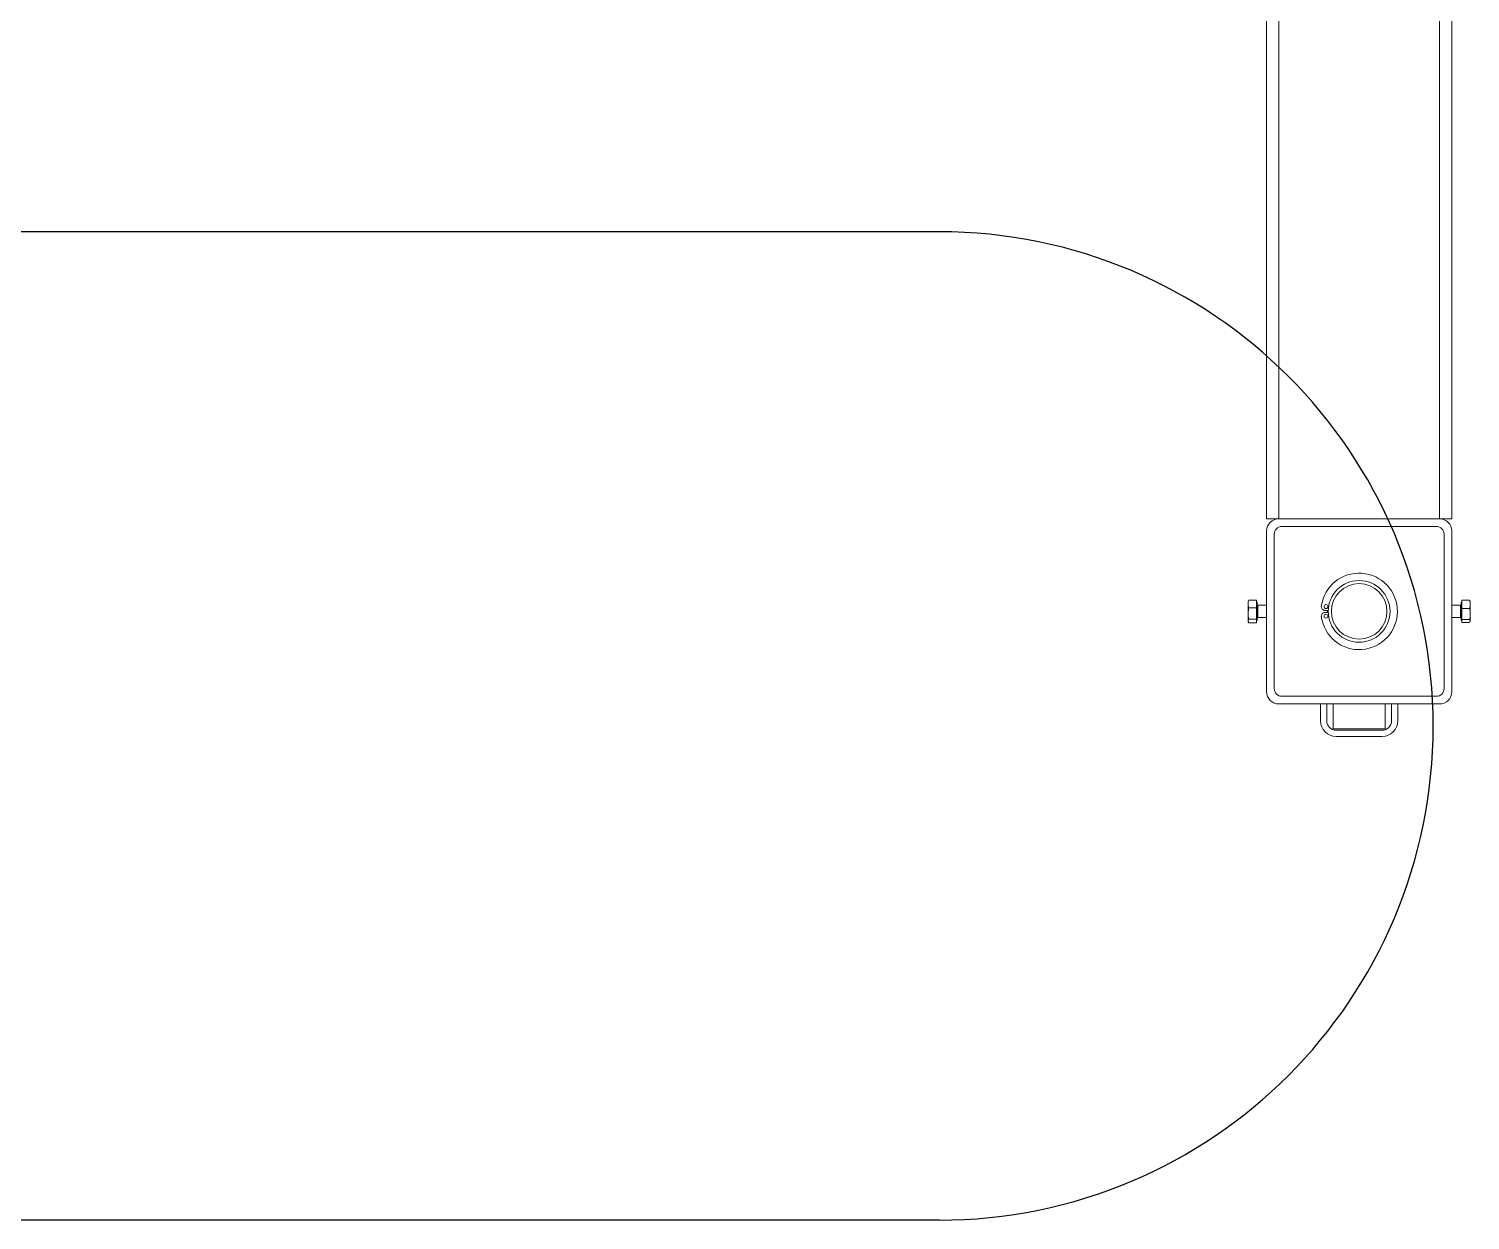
# Model space of a CAD drawing. Header units: millimetres. Extents: x -283029 to -254660, y -24907 to 10674.
# Drawn here: x -278969.02 to -278937.05, y -18336.82 to -18310.39 of the extents above; entities that cross this region are included whole.
import ezdxf

# ---------------------------------------------------------------- set-up
doc = ezdxf.new("R2010")
doc.units = ezdxf.units.MM
doc.header["$LTSCALE"] = 100

msp = doc.modelspace()

# ---------------------------------------------------------------- linework, layer by layer
at = {"color": 1, "linetype": 'Continuous', "lineweight": 0}
for p, q in [((-278941.564, -18321.259), (-278941.564, -18300.984)), ((-278941.29, -18321.259), (-278941.29, -18300.984)), ((-278937.455, -18321.259), (-278937.455, -18308.349)), ((-278937.729, -18321.259), (-278937.729, -18308.637)), ((-278941.29, -18321.259), (-278941.564, -18321.259)), ((-278941.29, -18321.259), (-278937.729, -18321.259)), ((-278941.222, -18321.43), (-278937.797, -18321.43)), ((-278937.729, -18321.259), (-278937.455, -18321.259)), ((-278941.564, -18321.533), (-278941.564, -18325.094)), ((-278941.393, -18325.026), (-278941.393, -18321.601)), ((-278937.626, -18321.601), (-278937.626, -18325.026)), ((-278937.455, -18325.094), (-278937.455, -18321.533)), ((-278941.967, -18323.079), (-278941.972, -18323.091)), ((-278941.972, -18323.091), (-278941.972, -18323.147)), ((-278941.79, -18323.062), (-278941.959, -18323.062)), ((-278941.79, -18323.232), (-278941.79, -18323.062)), ((-278941.77, -18323.114), (-278941.79, -18323.103)), ((-278941.77, -18323.114), (-278941.77, -18323.513)), ((-278937.229, -18323.103), (-278937.249, -18323.114)), ((-278937.249, -18323.121), (-278937.249, -18323.114)), ((-278937.249, -18323.513), (-278937.249, -18323.121)), ((-278937.229, -18323.065), (-278937.06, -18323.065)), ((-278937.229, -18323.247), (-278937.229, -18323.065)), ((-278937.047, -18323.091), (-278937.05, -18323.083)), ((-278937.047, -18323.156), (-278937.047, -18323.091)), ((-278941.972, -18323.147), (-278941.972, -18323.358)), ((-278941.972, -18323.358), (-278941.972, -18323.525)), ((-278941.79, -18323.232), (-278941.959, -18323.232)), ((-278941.79, -18323.232), (-278941.79, -18323.484)), ((-278941.564, -18323.177), (-278941.756, -18323.177)), ((-278941.756, -18323.177), (-278941.756, -18323.451)), ((-278940.194, -18323.292), (-278940.264, -18323.292)), ((-278940.194, -18323.335), (-278940.264, -18323.335)), ((-278940.205, -18323.217), (-278940.204, -18323.209)), ((-278940.204, -18323.418), (-278940.205, -18323.411)), ((-278937.263, -18323.177), (-278937.455, -18323.177)), ((-278937.263, -18323.181), (-278937.263, -18323.177)), ((-278937.263, -18323.451), (-278937.263, -18323.181)), ((-278937.229, -18323.247), (-278937.229, -18323.495)), ((-278937.229, -18323.247), (-278937.06, -18323.247)), ((-278937.047, -18323.371), (-278937.047, -18323.156)), ((-278937.047, -18323.529), (-278937.047, -18323.371)), ((-278941.972, -18323.525), (-278941.972, -18323.536)), ((-278941.972, -18323.536), (-278941.967, -18323.548)), ((-278941.79, -18323.484), (-278941.959, -18323.484)), ((-278941.79, -18323.565), (-278941.959, -18323.565)), ((-278941.79, -18323.484), (-278941.79, -18323.565)), ((-278941.79, -18323.525), (-278941.77, -18323.513)), ((-278941.756, -18323.451), (-278941.564, -18323.451)), ((-278937.455, -18323.451), (-278937.263, -18323.451)), ((-278937.249, -18323.513), (-278937.229, -18323.525)), ((-278937.229, -18323.495), (-278937.06, -18323.495)), ((-278937.229, -18323.495), (-278937.229, -18323.562)), ((-278937.229, -18323.562), (-278937.06, -18323.562)), ((-278937.05, -18323.544), (-278937.047, -18323.536)), ((-278937.047, -18323.536), (-278937.047, -18323.529)), ((-278937.797, -18325.197), (-278941.222, -18325.197)), ((-278937.729, -18325.368), (-278941.29, -18325.368)), ((-278940.366, -18325.368), (-278940.366, -18325.745)), ((-278940.229, -18325.368), (-278940.229, -18325.745)), ((-278940.083, -18325.368), (-278940.083, -18325.916)), ((-278938.936, -18325.368), (-278938.936, -18325.916)), ((-278938.79, -18325.745), (-278938.79, -18325.368)), ((-278938.653, -18325.745), (-278938.653, -18325.368)), ((-278940.083, -18325.916), (-278938.936, -18325.916)), ((-278940.023, -18325.951), (-278938.996, -18325.951)), ((-278940.023, -18326.088), (-278938.996, -18326.088))]:
    msp.add_line(p, q, dxfattribs=at)
at = {"color": 3}
for p, q in [((-278948.83, -18314.893), (-279159.821, -18314.893)), ((-278948.83, -18314.893), (-279159.821, -18314.893)), ((-278948.83, -18336.817), (-279119.558, -18336.817))]:
    msp.add_line(p, q, dxfattribs=at)
at = {"color": 1, "linetype": 'Continuous', "lineweight": 0}
for points in [[(-278941.959, -18323.062), (-278941.967, -18323.077), (-278941.967, -18323.079)], [(-278937.06, -18323.065), (-278937.052, -18323.078), (-278937.05, -18323.083)], [(-278940.211, -18323.335), (-278940.212, -18323.314), (-278940.211, -18323.292)]]:
    msp.add_lwpolyline(points, dxfattribs=at)
for centre, radius in [((-278939.51, -18323.314), 0.685), ((-278939.51, -18323.314), 0.616), ((-278940.246, -18323.207), 0.0428), ((-278940.246, -18323.421), 0.0428)]:
    msp.add_circle(centre, radius, dxfattribs=at)
at = {"color": 3}
msp.add_arc((-278948.83, -18325.855), 10.962, 270, 90, dxfattribs=at)
at = {"color": 1, "linetype": 'Continuous', "lineweight": 0}
for centre, radius, start, end in [((-278941.29, -18321.533), 0.274, 90, 180), ((-278941.222, -18321.601), 0.171, 90, 180), ((-278937.797, -18321.601), 0.171, 0, 90), ((-278937.729, -18321.533), 0.274, 0, 90), ((-278939.51, -18323.314), 0.848, 188.0748, 171.9252), ((-278941.657, -18323.15), 0.315, 163.7729, 179.469), ((-278937.405, -18323.159), 0.358, 0.4852, 15.224), ((-278941.653, -18323.143), 0.319, 180.6341, 196.1239), ((-278941.28, -18323.363), 0.691, 169.0655, 179.5689), ((-278941.278, -18323.352), 0.694, 180.4515, 190.9141), ((-278941.756, -18323.163), 0.0137, 180, 270), ((-278940.264, -18323.207), 0.0856, 171.9252, 270), ((-278940.264, -18323.421), 0.0856, 90, 188.0748), ((-278937.263, -18323.163), 0.0137, 270, 0), ((-278937.409, -18323.152), 0.362, 344.8705, 359.4204), ((-278937.719, -18323.376), 0.672, 0.4387, 11.0913), ((-278937.722, -18323.366), 0.675, 348.9294, 359.5405), ((-278941.889, -18323.528), 0.0827, 147.9789, 177.9149), ((-278941.891, -18323.522), 0.081, 181.7589, 212.3472), ((-278941.756, -18323.464), 0.0137, 90, 180), ((-278937.263, -18323.464), 0.0137, 0, 90), ((-278937.103, -18323.531), 0.056, 2.1195, 39.1423), ((-278937.105, -18323.526), 0.0575, 321.3395, 357.3988), ((-278941.222, -18325.026), 0.171, 180, 270), ((-278937.797, -18325.026), 0.171, 270, 0), ((-278941.29, -18325.094), 0.274, 180, 270), ((-278937.729, -18325.094), 0.274, 270, 0), ((-278940.023, -18325.745), 0.342, 180, 270), ((-278940.023, -18325.745), 0.205, 180, 270), ((-278938.996, -18325.745), 0.205, 270, 0), ((-278938.996, -18325.745), 0.342, 270, 0)]:
    msp.add_arc(centre, radius, start, end, dxfattribs=at)

doc.saveas('drawing.dxf')
